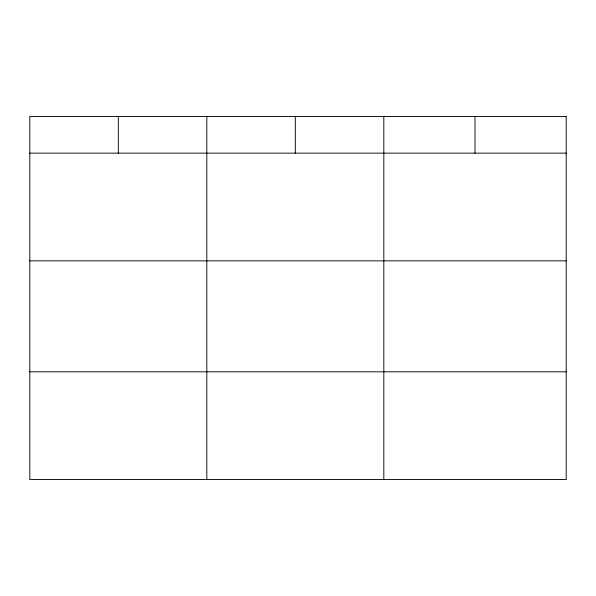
<?xml version="1.0" encoding="UTF-8"?>
<svg xmlns="http://www.w3.org/2000/svg" width="596" height="596" viewBox="0 0 596 596"><rect width="100%" height="100%" fill="white"/><g stroke="black" fill="none" stroke-linecap="round" stroke-linejoin="round"><path stroke-width="0.89" d="M29.8 153.142L566.2 153.142M29.8 260.847L566.2 260.847M29.8 371.807L566.2 371.807M475.012 116.488L475.012 153.142M383.824 116.488L383.824 479.512M295.318 116.488L295.318 153.142M206.812 116.488L206.812 479.512M118.306 116.488L118.306 153.142M566.2 116.488L29.8 116.488L29.8 479.512L566.2 479.512L566.2 116.488"/></g></svg>
